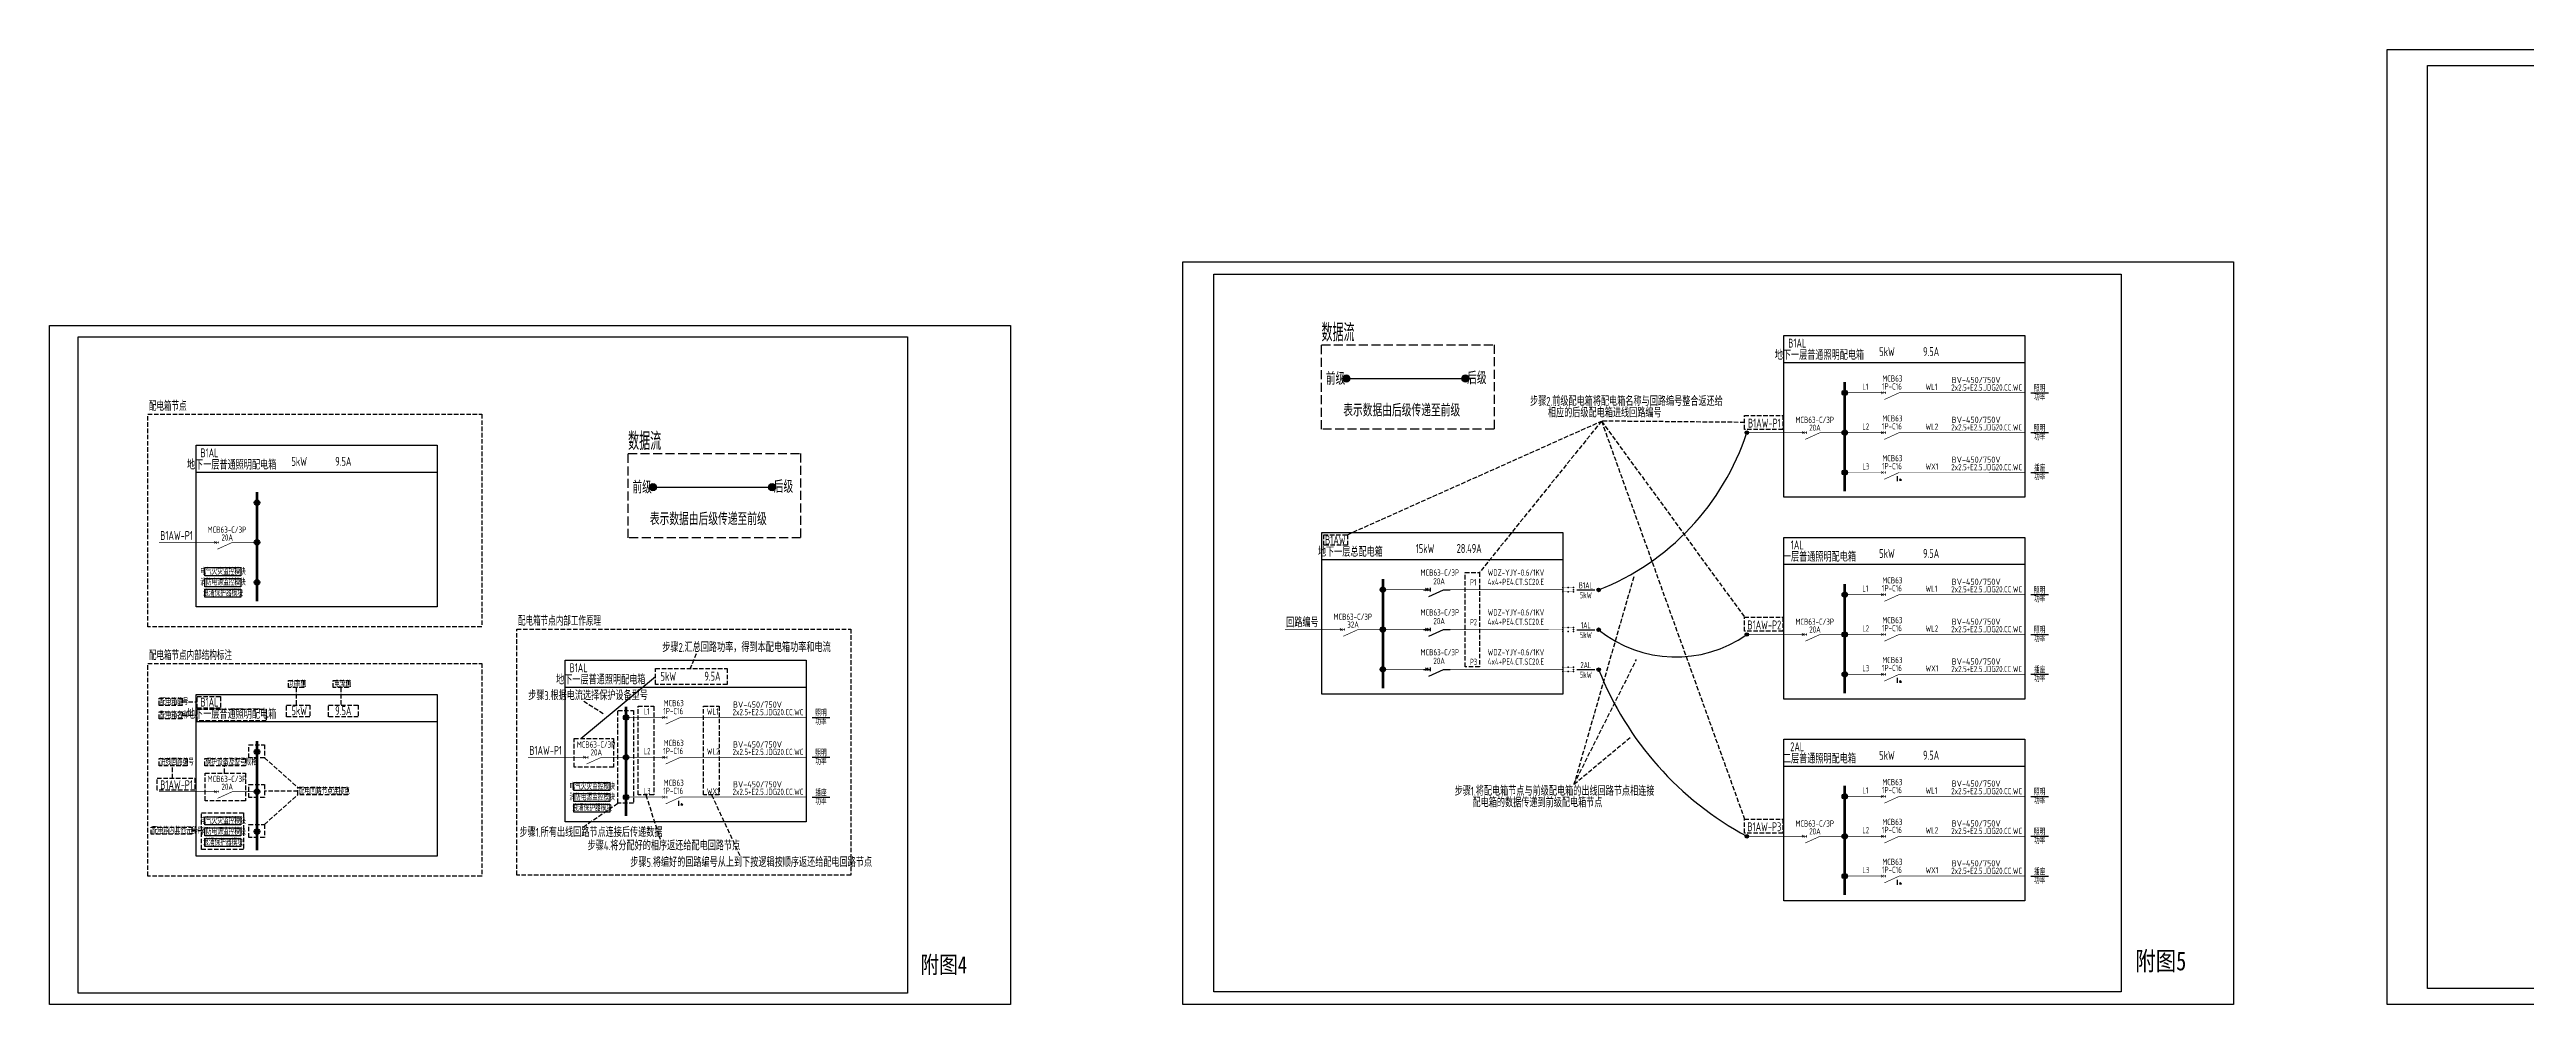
# Model space of a CAD drawing. Header units: millimetres. Extents: x -84100 to 597295, y 0 to 572785.
# Drawn here: x 168563 to 307318, y 340839 to 394299 of the extents above; entities that cross this region are included whole.
import ezdxf
from ezdxf.enums import TextEntityAlignment as Align

# ---------------------------------------------------------------- set-up
doc = ezdxf.new("R2010")
doc.units = ezdxf.units.MM
doc.header["$LTSCALE"] = 1000
for name, pattern in [('__DASH', [0.35, 0.25, -0.1]), ('CENTER2', [1.125, 0.75, -0.125, 0.125, -0.125]), ('DASH', [0.35, 0.25, -0.1])]:
    doc.linetypes.add(name, pattern=pattern)
doc.layers.add('D-定位', color=4, linetype='Continuous', plot=False)
for name, color, linetype in [('D-数据流', 2, 'Continuous'), ('D-标注', 1, 'Continuous'), ('LITE_照明布线_E', 6, 'Continuous'), ('POWR_电力大设备_E', 3, 'Continuous'), ('SIG_TEXT', 7, 'Continuous'), ('SYS_元件_E', 3, 'Continuous'), ('SYS_系统标注_E', 7, 'Continuous'), ('SYS_说明_E', 7, 'Continuous'), ('TEL_TEXT', 7, 'Continuous'), ('WIRE-系统', 4, 'Continuous')]:
    doc.layers.add(name, color=color, linetype=linetype)
doc.styles.add('_TEL_DIM', font='TSSDENG', dxfattribs={"width": 0.6, "height": 3.5, "bigfont": 'TSSDCHN'})
doc.styles.add('DIM_FONT', font='', dxfattribs={"width": 0.8})
doc.styles.add('ICDA-STYLE1', font='TSSDENG.shx', dxfattribs={"width": 0.7, "bigfont": 'TSSDCHN.shx'})
doc.styles.add('ICDA-STYLE1_T3', font='TSSDENG', dxfattribs={"width": 0.6, "bigfont": 'TSSDCHN'})
doc.styles.add('ICDA-STYLE2', font='simhei.ttf', dxfattribs={"width": 0.8})
doc.styles.get("Standard").update_dxf_attribs({"font": 'tssdeng.shx', "bigfont": 'tssdchn.shx'})
doc.styles.add('TG_LINETYPE', font='TSSDENG', dxfattribs={"width": 0.7, "height": 3.5, "bigfont": 'TSSDCHN'})
doc.styles.get('DIM_FONT').set_extended_font_data('SimSun')
doc.linetypes.add('TG_《', pattern='A,1,-0.3,["《",TG_LINETYPE,S=0.1,R=0,X=-0.23,Y=-0.15],0', length=1.3)

# ---------------------------------------------------------------- blocks, each defined once
blk = doc.blocks.new('sdrgtfhsdrfghe')
at = {"layer": 'D-定位'}
for points in [[(0, 0), (84100, 0), (84100, -59400), (0, -59400)], [(75100, -58400), (2500, -58400), (2500, -1000), (75100, -1000)]]:
    blk.add_lwpolyline(points, close=True, dxfattribs=at)
blk = doc.blocks.new('$equip$00001178')
blk.add_circle((0, 0), 0.5)
for points in [[(-0.43, 0.25), (0.43, 0.25), (-0.5, 0), (0.5, 0)], [(-0.43, -0.25), (0.43, -0.25), (-0.5, 0), (0.5, 0)], [(-0.25, 0.43), (0.25, 0.43), (-0.43, 0.25), (0.43, 0.25)], [(0, 0.5), (0, 0.5), (-0.25, 0.43), (0.25, 0.43)], [(-0.25, -0.43), (0.25, -0.43), (-0.43, -0.25), (0.43, -0.25)], [(0, -0.5), (0, -0.5), (-0.25, -0.43), (0.25, -0.43)]]:
    blk.add_solid(points)
at = {"flags": 9}
blk.add_attdef('A', (0, 0), '', height=0.00002, dxfattribs=at)
blk = doc.blocks.new('REGERG3')
at = {"const_width": 35}
for points in [[(895, -5081), (1272, -5081)], [(1013, -5152), (1155, -5010)], [(1155, -5152), (1013, -5010)], [(2402, -5081), (2025, -5081), (1197, -5457)], [(1272, -5152), (1272, -5010)]]:
    blk.add_lwpolyline(points, dxfattribs=at)
at = {"layer": 'LITE_照明布线_E', "color": 0, "linetype": 'ByBlock'}
for points, const_width in [([(3412, -2251), (3412, -8373)], 150), ([(2352, -5081), (3412, -5081)], 35)]:
    blk.add_lwpolyline(points, dxfattribs=dict(at, const_width=const_width))
at = {"layer": 'LITE_照明布线_E', "color": 7, "linetype": 'ByBlock', "const_width": 35}
blk.add_lwpolyline([(-2076, -5081), (1030, -5081)], dxfattribs=at)
at = {"layer": 'SYS_系统标注_E'}
for points in [[(0, 356), (13499, 356), (13499, -8695), (0, -8695)], [(489, -6492), (2499, -6492), (2499, -6945), (489, -6945)], [(489, -7108), (2499, -7108), (2499, -7561), (489, -7561)], [(489, -7702), (2499, -7702), (2499, -8155), (489, -8155)]]:
    blk.add_lwpolyline(points, close=True, dxfattribs=at)
blk.add_lwpolyline([(0, -1153), (13499, -1153)], dxfattribs=at)
at = {"layer": 'D-数据流', "linetype": 'TG_《', "xscale": 300, "yscale": 300, "zscale": 300}
for p in [(3411, -2850), (3411, -5081), (3411, -7312)]:
    blk.add_blockref('$equip$00001178', p, dxfattribs=at)
at = {"layer": 'SIG_TEXT', "color": 0, "style": 'ICDA-STYLE1', "width": 0.7}
for s, p in [('MCB63-C/3P', (1729, -4540)), ('电气火灾监控模块', (1510, -6888)), ('消防电源监控模块', (1510, -7487)), ('浪涌保护器模块', (1510, -8090))]:
    blk.add_text(s, height=350, dxfattribs=at).set_placement(p, align=Align.CENTER)
at = {"layer": 'SYS_系统标注_E', "style": 'ICDA-STYLE1', "width": 0.7}
for s, p in [('B1AL', (750, -316)), ('地下一层普通照明配电箱', (1991, -997)), ('5kW', (5776, -797)), ('9.5A', (8247, -791)), ('B1AW-P1', (-1095, -4943))]:
    blk.add_text(s, height=500, dxfattribs=at).set_placement(p, align=Align.CENTER)
at = {"layer": 'SYS_系统标注_E', "color": 0, "style": 'ICDA-STYLE1', "width": 0.7}
blk.add_text('20A', height=350, dxfattribs=at).set_placement((1742, -4978), align=Align.CENTER)
at = {"layer": 'TEL_TEXT', "style": 'DIM_FONT', "flags": 1}
blk.add_attdef('S', text='', height=0.01, rotation=90, dxfattribs=at).set_placement((895, -5081), align=Align.MIDDLE_CENTER)
blk = doc.blocks.new('RFGERGE3')
at = {"const_width": 35}
for points in [[(1914, 0), (2290, 0)], [(2031, -71), (2173, 71)], [(2173, -71), (2031, 71)], [(3420, 0), (3043, 0), (2215, -377)], [(2290, -71), (2290, 71)], [(1914, -2231), (2290, -2231)], [(2031, -2302), (2173, -2160)], [(2173, -2302), (2031, -2160)], [(3420, -2231), (3043, -2231), (2215, -2608)], [(2290, -2302), (2290, -2160)], [(1914, -4462), (2290, -4462)], [(2031, -4533), (2173, -4391)], [(2173, -4533), (2031, -4391)], [(3420, -4462), (3043, -4462), (2215, -4839)], [(2290, -4533), (2290, -4391)]]:
    blk.add_lwpolyline(points, dxfattribs=at)
at = {"layer": 'SYS_系统标注_E', "color": 0}
for p, q in [((10415, 3), (11415, 3)), ((10415, -2228), (11415, -2228)), ((10415, -4460), (11415, -4460))]:
    blk.add_line(p, q, dxfattribs=at)
at = {"layer": 'SYS_系统标注_E', "color": 7, "linetype": 'ByBlock'}
for p, q in [((2908, -4684), (2963, -4684)), ((2908, -4908), (2963, -4908)), ((2936, -4684), (2936, -4908)), ((3111, -4810), (3057, -4896)), ((3057, -4896), (3169, -4896)), ((3169, -4896), (3111, -4810))]:
    blk.add_line(p, q, dxfattribs=at)
at = {"layer": 'SYS_系统标注_E', "color": 7, "linetype": 'ByBlock', "const_width": 35}
for points in [[(0, 0), (1914, 0)], [(3111, 0), (10061, 3)], [(0, -2231), (1914, -2231)], [(3111, -2231), (10061, -2228)], [(0, -4462), (1914, -4462)], [(3111, -4462), (10061, -4460)]]:
    blk.add_lwpolyline(points, dxfattribs=at)
at = {"layer": 'SIG_TEXT', "color": 0, "style": '_TEL_DIM', "width": 0.65}
for s, p in [('L1', (991, 168)), ('L2', (991, -2063)), ('L3', (991, -4294))]:
    blk.add_text(s, height=350, dxfattribs=at).set_placement(p)
at = {"layer": 'SYS_系统标注_E', "style": 'ICDA-STYLE1', "width": 0.7}
for s, p in [('1P-C16', (2639, 181)), ('MCB63', (2665, 628)), ('MCB63', (2665, -1603)), ('1P-C16', (2639, -2050)), ('1P-C16', (2639, -4281)), ('MCB63', (2665, -3834))]:
    blk.add_text(s, height=350, dxfattribs=at).set_placement(p, align=Align.CENTER)
at = {"layer": 'SYS_系统标注_E', "linetype": 'CENTER2', "style": 'ICDA-STYLE1', "width": 0.7}
for s, p in [('WL1', (4522, 159)), ('WL2', (4522, -2072)), ('WX1', (4522, -4303))]:
    blk.add_text(s, height=350, dxfattribs=at).set_placement(p)
at = {"layer": 'SYS_系统标注_E', "color": 0, "style": 'ICDA-STYLE1', "width": 0.7}
for p in [(5962, 124), (5962, -2107), (5962, -4338)]:
    blk.add_text('2x2.5+E2.5.JDG20.CC.WC', height=350, dxfattribs=at).set_placement(p)
at = {"layer": 'SYS_系统标注_E', "color": 0, "style": 'ICDA-STYLE1', "width": 0.914123}
for p, p2 in [((5988, 544), (8733, 544)), ((5988, -1687), (8733, -1687)), ((5988, -3918), (8733, -3918))]:
    blk.add_text('BV-450/750V', height=350, dxfattribs=at).set_placement(p, p2, align=Align.FIT)
at = {"layer": 'SYS_系统标注_E', "color": 0, "style": 'ICDA-STYLE1', "width": 0.7}
for s, p in [('照明', (10915, 63)), ('功率', (10915, -423)), ('功率', (10915, -2654)), ('照明', (10915, -2168)), ('插座', (10915, -4399)), ('功率', (10915, -4885))]:
    blk.add_text(s, height=350, dxfattribs=at).set_placement(p, align=Align.CENTER)
at = {"layer": 'TEL_TEXT', "style": 'DIM_FONT', "flags": 1}
for p in [(1914, 0), (1914, -2231), (1914, -4462)]:
    blk.add_attdef('S', text='', height=0.01, rotation=90, dxfattribs=at).set_placement(p, align=Align.MIDDLE_CENTER)
blk = doc.blocks.new('$equip_U$00000398(ch)')
at = {"const_width": 0.0286}
blk.add_lwpolyline([(-0.6, 0.48), (0.6, 0.48), (0.6, 0), (-0.6, 0)], close=True, dxfattribs=at)
blk.add_lwpolyline([(-0.6, 0.48), (0.6, 0.48), (0.6, 0), (-0.6, 0), (-0.6, 0.48)], dxfattribs=at)
for p in [(-0.6, 0.48), (-0.6, 0.24), (-0.6, 0), (0, 0.48), (0, 0), (0.6, 0.48), (0.6, 0.24), (0.6, 0)]:
    blk.add_point(p)
at = {"color": 7, "style": '_TEL_DIM', "flags": 1}
blk.add_attdef('A', text='', height=0.00002, dxfattribs=at).set_placement((0, 0), align=Align.MIDDLE_CENTER)
blk = doc.blocks.new('*U54')
at = {"layer": 'SYS_说明_E', "style": 'ICDA-STYLE1', "width": 0.7}
blk.add_text('20A', height=350, dxfattribs=at).set_placement((558, 111))
blk = doc.blocks.new('$element$00000823')
for p, q in [((0, 0), (0, -0.25)), ((-0.25, -0.2), (0, -0.75)), ((0.067, -0.25), (-0.067, -0.25)), ((-0.047, -0.177), (0.047, -0.083)), ((0.047, -0.177), (-0.047, -0.083)), ((0, -0.75), (0, -1))]:
    blk.add_line(p, q)
at = {"const_width": 0.0233}
for points in [[(0, 0), (0, -0.25)], [(0, -1), (0, -0.75), (-0.25, -0.2)], [(-0.067, -0.25), (0.067, -0.25)], [(-0.047, -0.083), (0.047, -0.177)], [(-0.047, -0.177), (0.047, -0.083)]]:
    blk.add_lwpolyline(points, dxfattribs=at)
at = {"color": 7, "style": '_TEL_DIM', "flags": 1}
blk.add_attdef('S', text='', height=0.00000667, dxfattribs=at).set_placement((0, 0), align=Align.MIDDLE_CENTER)
blk = doc.blocks.new('ERGEH34')
at = {"layer": 'D-数据流', "linetype": 'TG_《'}
blk.add_lwpolyline([(697, 1422), (4032, 1422)], dxfattribs=at)
at = {"layer": 'D-标注', "linetype": 'DASH'}
blk.add_lwpolyline([(0, 2364), (4833, 2364), (4833, 0), (0, 0)], close=True, dxfattribs=at)
at = {"layer": 'D-数据流', "linetype": 'TG_《', "xscale": 200, "yscale": 200, "zscale": 200}
for p in [(697, 1422), (4032, 1422)]:
    blk.add_blockref('$equip$00001178', p, dxfattribs=at)
at = {"layer": 'D-标注', "linetype": 'DASH', "style": '_TEL_DIM', "width": 0.65}
blk.add_text('数据流', height=500, dxfattribs=at).set_placement((0, 2457))
at = {"layer": 'SIG_TEXT', "style": '_TEL_DIM', "width": 0.65}
for s, p in [('前级', (394, 1243)), ('后级', (4351, 1260)), ('表示数据由后级传递至前级', (2247, 356))]:
    blk.add_text(s, height=350, dxfattribs=at).set_placement(p, align=Align.CENTER)

msp = doc.modelspace()

# ---------------------------------------------------------------- linework, layer by layer
at = {"color": 0}
for p, q in [((254124.1, 364048.1), (255124.1, 364048.1)), ((254124.1, 361817.1), (255124.1, 361817.1)), ((254124.2, 359586.1), (255124.2, 359586.1))]:
    msp.add_line(p, q, dxfattribs=at)
at = {"const_width": 35}
for points in [[(266614.4, 372851), (266991, 372851)], [(266731.7, 372780), (266873.7, 372922)], [(266873.7, 372780), (266731.7, 372922)], [(268120.6, 372851), (267744.1, 372851), (266915.7, 372474.4)], [(266991, 372780), (266991, 372922)], [(240737.7, 361828.2), (241114.3, 361828.2)], [(240855, 361757.2), (240997, 361899.2)], [(240997, 361757.2), (240855, 361899.2)], [(242243.9, 361828.2), (241867.4, 361828.2), (241039, 361451.7)], [(241114.3, 361757.2), (241114.3, 361899.2)], [(266614.4, 361551.8), (266991, 361551.8)], [(266731.7, 361480.8), (266873.7, 361622.8)], [(266873.7, 361480.8), (266731.7, 361622.8)], [(268120.6, 361551.8), (267744.1, 361551.8), (266915.7, 361175.3)], [(266991, 361480.8), (266991, 361622.8)], [(266614.4, 350252.6), (266991, 350252.6)], [(266731.7, 350181.6), (266873.7, 350323.6)], [(266873.7, 350181.6), (266731.7, 350323.6)], [(268120.6, 350252.6), (267744.1, 350252.6), (266915.7, 349876.1)], [(266991, 350181.6), (266991, 350323.6)]]:
    msp.add_lwpolyline(points, dxfattribs=at)
at = {"layer": 'D-数据流', "linetype": '__DASH'}
for points in [[(241270, 367138.4), (255502.3, 373498.5), (248666.1, 365022.7)], [(263513.4, 373424), (255502.3, 373498.5), (263513.4, 362518.5)], [(255502.3, 373498.5), (263513.4, 351219.3)], [(257306.8, 364780), (253959.7, 353166.5), (257463.2, 360151.5)], [(204784.2, 360471.8), (204445.3, 359648.4)], [(198485.9, 357820.1), (199623.9, 357100.1)], [(253959.7, 353166.5), (257101.9, 355775.6)], [(201971.9, 352566.9), (202766, 350083.7)], [(205643.9, 352573), (207260.9, 349121.5)], [(198455, 350772.9), (200403, 352110.4)]]:
    msp.add_lwpolyline(points, dxfattribs=at)
at = {"layer": 'D-数据流', "linetype": 'TG_《'}
for points in [[(255342.6, 364046, 0.22329673), (263643.1, 372851, -0.22935674)], [(255342.6, 361815, 0.3344155), (263643.1, 361551.8, 0.26330069)], [(255342.6, 359584, 0.17659856), (263643.1, 350252.6, 3.34245054)]]:
    msp.add_lwpolyline(points, format="xyb", dxfattribs=at)
msp.add_lwpolyline([(198322.9, 355725.4), (202506.3, 359202.5)], dxfattribs=at)
at = {"layer": 'D-标注', "linetype": 'DASH'}
for points in [[(174065.7, 373888.3), (192775.2, 373888.3), (192775.2, 361980.1), (174065.7, 361980.1)], [(263513.4, 373817.7), (265661.3, 373817.7), (265661.3, 373030.3), (263513.4, 373030.3)], [(239938.8, 367138.4), (241270, 367138.4), (241270, 366545.6), (239938.8, 366545.6)], [(247857.7, 365022.7), (248666.1, 365022.7), (248666.1, 359737.4), (247857.7, 359737.4)], [(263513.4, 362518.5), (265661.3, 362518.5), (265661.3, 361731.1), (263513.4, 361731.1)], [(194742.6, 361858.1), (213452.1, 361858.1), (213452.1, 348082.3), (194742.6, 348082.3)], [(174065.7, 359932.4), (192775.2, 359932.4), (192775.2, 348024.2), (174065.7, 348024.2)], [(202506.3, 359648.4), (206522.2, 359648.4), (206522.2, 358756.5), (202506.3, 358756.5)], [(176832.3, 358074.1), (178132.1, 358074.1), (178132.1, 357426.3), (176832.3, 357426.3)], [(181940.8, 358978.1), (182799.4, 358978.1), (182799.4, 358575.8), (181940.8, 358575.8)], [(184457.4, 358978.1), (185316, 358978.1), (185316, 358575.8), (184457.4, 358575.8)], [(174696.7, 357981.6), (175996.4, 357981.6), (175996.4, 357579.3), (174696.7, 357579.3)], [(174696.7, 357227.7), (175996.4, 357227.7), (175996.4, 356825.3), (174696.7, 356825.3)], [(176832.3, 357365.9), (180703, 357365.9), (180703, 356718.1), (176832.3, 356718.1)], [(181842.1, 357596.3), (183141.8, 357596.3), (183141.8, 356948.5), (181842.1, 356948.5)], [(184199.7, 357596.3), (185860.9, 357596.3), (185860.9, 356948.5), (184199.7, 356948.5)], [(200403, 357304.2), (201282.7, 357304.2), (201282.7, 352110.4), (200403, 352110.4)], [(201532.1, 357529.3), (202411.7, 357529.3), (202411.7, 352566.9), (201532.1, 352566.9)], [(205204.1, 357529.3), (206083.7, 357529.3), (206083.7, 352573), (205204.1, 352573)], [(179725.9, 355378.5), (180605.5, 355378.5), (180605.5, 354646.7), (179725.9, 354646.7)], [(197949.8, 355725.4), (200160.2, 355725.4), (200160.2, 354122.7), (197949.8, 354122.7)], [(174696.7, 354601.4), (176265.4, 354601.4), (176265.4, 354199.1), (174696.7, 354199.1)], [(177264.9, 354601.4), (179541.1, 354601.4), (179541.1, 354199.1), (177264.9, 354199.1)], [(174592.4, 353500.7), (176704.8, 353500.7), (176704.8, 352839.6), (174592.4, 352839.6)], [(177280.6, 353790.8), (179534.3, 353790.8), (179534.3, 352246.1), (177280.6, 352246.1)], [(179726, 353147.5), (180605.6, 353147.5), (180605.6, 352415.7), (179726, 352415.7)], [(182471.7, 352982.7), (185282, 352982.7), (185282, 352580.4), (182471.7, 352580.4)], [(177082.9, 351571.4), (179427.2, 351571.4), (179427.2, 349519), (177082.9, 349519)], [(263513.4, 351219.3), (265661.3, 351219.3), (265661.3, 350432), (263513.4, 350432)], [(174250, 350772.8), (176526.2, 350772.8), (176526.2, 350370.5), (174250, 350370.5)], [(179725.9, 350916.5), (180605.6, 350916.5), (180605.6, 350184.7), (179725.9, 350184.7)]]:
    msp.add_lwpolyline(points, close=True, dxfattribs=at)
for points in [[(182370.1, 358575.8), (182370.1, 357596.3)], [(184886.7, 358575.8), (184886.7, 357596.3)], [(175996.4, 357780.4), (176832.3, 357780.4)], [(175996.4, 357026.5), (176832.3, 357026.5)], [(175449.5, 353500.7), (175449.5, 354199.1)], [(178372.6, 353790.8), (178372.6, 354199.1)], [(180605.5, 354646.7), (182471.7, 352982.7)], [(182471.7, 352781.6), (180605.6, 352781.6)], [(180605.6, 350916.5), (182471.7, 352580.4)], [(176526.2, 350571.7), (177082.9, 350571.7)]]:
    msp.add_lwpolyline(points, dxfattribs=at)
at = {"layer": 'LITE_照明布线_E', "color": 0, "linetype": 'ByBlock'}
for points, const_width in [([(269130.8, 375680.3), (269130.6, 369558.4)], 150), ([(268071.3, 372851), (269130.8, 372851)], 35), ([(243254.1, 364657.5), (243253.9, 358535.7)], 150), ([(269130.8, 364381.1), (269130.6, 358259.2)], 150), ([(242194.6, 361828.2), (243254.1, 361828.2)], 35), ([(268071.3, 361551.8), (269130.8, 361551.8)], 35), ([(269130.8, 353081.9), (269130.6, 346960)], 150), ([(268071.3, 350252.6), (269130.8, 350252.6)], 35)]:
    msp.add_lwpolyline(points, dxfattribs=dict(at, const_width=const_width))
at = {"layer": 'LITE_照明布线_E', "color": 7, "linetype": 'ByBlock', "const_width": 35}
for points in [[(263643.1, 372851), (266748.7, 372851)], [(237766.4, 361828.2), (240872, 361828.2)], [(263643.1, 361551.8), (266748.7, 361551.8)], [(263643.1, 350252.6), (266748.7, 350252.6)]]:
    msp.add_lwpolyline(points, dxfattribs=at)
at = {"layer": 'SYS_系统标注_E'}
for points in [[(265719, 378287.6), (279218.5, 378287.6), (279218.5, 369236.1), (265719, 369236.1)], [(239842.3, 367264.8), (253341.8, 367264.8), (253341.8, 358213.3), (239842.3, 358213.3)], [(265719, 366988.4), (279218.5, 366988.4), (279218.5, 357936.9), (265719, 357936.9)], [(265719, 355689.2), (279218.5, 355689.2), (279218.5, 346637.7), (265719, 346637.7)]]:
    msp.add_lwpolyline(points, close=True, dxfattribs=at)
for points in [[(265719, 376778.3), (279218.5, 376778.3)], [(239842.3, 365755.5), (253341.8, 365755.5)], [(265719, 365479.1), (279218.5, 365479.1)], [(265719, 354179.9), (279218.5, 354179.9)]]:
    msp.add_lwpolyline(points, dxfattribs=at)
at = {"layer": 'WIRE-系统', "color": 7, "const_width": 35}
for points in [[(243254.1, 364059.3), (245527.7, 364059.3)], [(247026.6, 364059.2), (253341.8, 364060.3)], [(243254.1, 361828.2), (245527.7, 361828.2)], [(247026.6, 361828.2), (253341.8, 361829.3)], [(243254.2, 359597.2), (245527.7, 359597.2)], [(247026.7, 359597.1), (253341.8, 359598.2)]]:
    msp.add_lwpolyline(points, dxfattribs=at)

# ---------------------------------------------------------------- block references
at = {"layer": 'D-定位'}
for p, xscale, yscale, zscale in [((299523.2, 394299), 0.9, 0.9, 0.9), ((232040.9, 382419), 0.7, 0.7, 0.7), ((168563.4, 378855), 0.6400000000000001, 0.6400000000000001, 0.6400000000000001)]:
    msp.add_blockref('sdrgtfhsdrfghe', p, dxfattribs=dict(at, xscale=xscale, yscale=yscale, zscale=zscale))
at = {"layer": 'D-数据流', "linetype": 'TG_《'}
for p, xscale, yscale, zscale in [((269130.5, 375082), 300, 300, 300), ((263643.1, 372851), 200, 200, 200), ((269130.5, 372851), 300, 300, 300), ((269130.5, 370620), 300, 300, 300), ((243253.8, 364059.3), 300, 300, 300), ((255342.6, 364046), 200, 200, 200), ((269130.5, 363782.8), 300, 300, 300), ((243253.8, 361828.2), 300, 300, 300), ((255342.6, 361815), 200, 200, 200), ((263643.1, 361551.8), 200, 200, 200), ((269130.5, 361551.8), 300, 300, 300), ((243253.8, 359597.2), 300, 300, 300), ((255342.6, 359584), 200, 200, 200), ((269130.5, 359320.8), 300, 300, 300), ((269130.5, 352483.7), 300, 300, 300), ((263643.1, 350252.6), 200, 200, 200), ((269130.5, 350252.6), 300, 300, 300), ((269130.5, 348021.6), 300, 300, 300)]:
    msp.add_blockref('$equip$00001178', p, dxfattribs=dict(at, xscale=xscale, yscale=yscale, zscale=zscale))
at = {"layer": 'D-标注', "xscale": 2, "yscale": 2, "zscale": 2}
for p in [(239816.7, 373042.5), (200973.6, 366958.4)]:
    msp.add_blockref('ERGEH34', p, dxfattribs=at)
at = {"layer": 'POWR_电力大设备_E', "xscale": 500, "yscale": 500, "zscale": 500}
for p in [(253641.8, 363940.3), (253641.8, 361709.3), (253641.8, 359478.2)]:
    msp.add_blockref('$equip_U$00000398(ch)', p, dxfattribs=at)
at = {"layer": 'SYS_元件_E', "xscale": 1500, "yscale": 1500, "zscale": 1500, "rotation": 90}
for p in [(245527.7, 364059.3), (245527.7, 361828.2), (245527.7, 359597.2)]:
    msp.add_blockref('$element$00000823', p, dxfattribs=at)
at = {"layer": 'SYS_元件_E'}
for p in [(245527.7, 364248.8), (245527.7, 362017.8), (245527.7, 359786.8)]:
    msp.add_blockref('*U54', p, dxfattribs=at)
at = {"layer": 'SYS_系统标注_E'}
for name, p in [('RFGERGE3', (269130.8, 375082)), ('REGERG3', (176774, 371786.3)), ('RFGERGE3', (269130.8, 363782.8)), ('REGERG3', (197450.9, 359756.1)), ('REGERG3', (176774, 357830.4)), ('RFGERGE3', (200862.7, 356906.6)), ('RFGERGE3', (269130.8, 352483.7))]:
    msp.add_blockref(name, p, dxfattribs=at)

# ---------------------------------------------------------------- texts
at = {"layer": 'D-数据流', "linetype": 'TG_《', "style": 'ICDA-STYLE1_T3', "width": 0.7}
for s, p in [('步骤2.前级配电箱将配电箱名称与回路编号整合返还给', (251500.8, 374352.8)), ('相应的后级配电箱进线回路编号', (252499.6, 373709.1)), ('步骤2.汇总回路功率，得到本配电箱功率和电流', (202891.6, 360573.4)), ('步骤3.根据电流选择保护设备型号', (195375, 357879.3)), ('步骤1.将配电箱节点与前级配电箱的出线回路节点相连接', (247277.8, 352526.9)), ('配电箱的数据传递到前级配电箱节点', (248276.6, 351883.1)), ('步骤1.所有出线回路节点连接后传递数据', (194895.3, 350219)), ('步骤4.将分配好的相序返还给配电回路节点', (198707.5, 349471.5)), ('步骤5.将编好的回路编号从上到下按逻辑按顺序返还给配电回路节点', (201098.5, 348542.6))]:
    msp.add_text(s, height=500, dxfattribs=at).set_placement(p)
at = {"layer": 'D-标注', "linetype": 'DASH'}
for s, height, style, width, p in [('配电箱节点', 500, '_TEL_DIM', 0.65, (174132.2, 374077.1)), ('配电箱节点内部工作原理', 500, '_TEL_DIM', 0.65, (194809.1, 362046.9)), ('配电箱节点内部结构标注', 500, '_TEL_DIM', 0.65, (174132.2, 360121.2)), ('配电箱编号', 350, 'ICDA-STYLE1_T3', 0.7, (174748.9, 357607.5)), ('功率值', 350, 'ICDA-STYLE1_T3', 0.7, (181993, 358604)), ('电流值', 350, 'ICDA-STYLE1_T3', 0.7, (184509.6, 358604)), ('配电箱名称', 350, 'ICDA-STYLE1_T3', 0.7, (174748.9, 356853.5)), ('进线回路编号', 350, 'ICDA-STYLE1_T3', 0.7, (174748.9, 354227.3)), ('保护设备及型号规格', 350, 'ICDA-STYLE1_T3', 0.7, (177317.1, 354227.3)), ('配电回路节点连接点', 350, 'ICDA-STYLE1_T3', 0.7, (182523.8, 352608.6)), ('配电箱内其他元器件', 350, 'ICDA-STYLE1_T3', 0.7, (174302.2, 350398.7))]:
    msp.add_text(s, height=height, dxfattribs=dict(at, style=style, width=width)).set_placement(p)
at = {"layer": 'LITE_照明布线_E', "color": 3, "flags": 9}
for p in [(245526.6, 364059.2), (245526.6, 361828.2), (245526.7, 359597.1)]:
    msp.add_attdef('S', p, '断路器', height=0.01, rotation=90, dxfattribs=at)
at = {"layer": 'SIG_TEXT', "color": 0}
for s, style, width, p in [('MCB63-C/3P', 'ICDA-STYLE1', 0.7, (267448, 373391.8)), ('B1AL', '_TEL_DIM', 0.65, (254627.7, 364128.8)), ('5kW', '_TEL_DIM', 0.65, (254624.1, 363579.8)), ('MCB63-C/3P', 'ICDA-STYLE1', 0.7, (241571.3, 362369.1)), ('1AL', '_TEL_DIM', 0.65, (254627.7, 361897.7)), ('MCB63-C/3P', 'ICDA-STYLE1', 0.7, (267448, 362092.6)), ('5kW', '_TEL_DIM', 0.65, (254624.1, 361348.8)), ('5kW', '_TEL_DIM', 0.65, (254624.2, 359117.8)), ('2AL', '_TEL_DIM', 0.65, (254627.8, 359666.7)), ('MCB63-C/3P', 'ICDA-STYLE1', 0.7, (267448, 350793.5))]:
    msp.add_text(s, height=350, dxfattribs=dict(at, style=style, width=width)).set_placement(p, align=Align.CENTER)
at = {"layer": 'SIG_TEXT', "color": 0, "style": 'ICDA-STYLE1_T3', "width": 0.7}
for s, p in [('WDZ-YJY-0.6/1KV', (249126.3, 364843.3)), ('4x4+PE4.CT.SC20.E', (249126.3, 364320.6)), ('WDZ-YJY-0.6/1KV', (249126.3, 362612.2)), ('4x4+PE4.CT.SC20.E', (249126.3, 362089.6)), ('WDZ-YJY-0.6/1KV', (249126.3, 360381.2)), ('4x4+PE4.CT.SC20.E', (249126.3, 359858.5))]:
    msp.add_text(s, height=350, dxfattribs=at).set_placement(p)
at = {"layer": 'SIG_TEXT', "style": '_TEL_DIM', "width": 0.65}
for s, p in [('P1', (248136.4, 364303.8)), ('P2', (248136.4, 362072.8)), ('P3', (248136.4, 359841.8))]:
    msp.add_text(s, height=350, dxfattribs=at).set_placement(p)
at = {"layer": 'SYS_系统标注_E', "style": 'ICDA-STYLE1', "width": 0.7}
for s, p in [('地下一层普通照明配电箱', (267710.2, 376934.1)), ('B1AL', (266468.6, 377615.6)), ('5kW', (271495.1, 377134.8)), ('9.5A', (273965.9, 377140.2)), ('B1AW-P1', (264624.1, 373134.3)), ('B1AW', (240591.9, 366592.9)), ('地下一层总配电箱', (241435.1, 365911.3)), ('15kW', (245618.4, 366112)), ('28.49A', (248089.2, 366117.5)), ('1AL', (266468.6, 366316.4)), ('5kW', (271495.1, 365835.6)), ('9.5A', (273965.9, 365841)), ('一层普通照明配电箱', (267710.2, 365634.9)), ('回路编号', (238747.4, 361965.4)), ('B1AW-P2', (264624.1, 361835.1)), ('2AL', (266468.6, 355017.3)), ('二层普通照明配电箱', (267710.2, 354335.7)), ('5kW', (271495.1, 354536.4)), ('9.5A', (273965.9, 354541.9)), ('B1AW-P3', (264624.1, 350535.9))]:
    msp.add_text(s, height=500, dxfattribs=at).set_placement(p, align=Align.CENTER)
at = {"layer": 'SYS_系统标注_E', "color": 0, "style": 'ICDA-STYLE1', "width": 0.7}
for s, p in [('20A', (267461.2, 372953.2)), ('32A', (241584.5, 361930.5)), ('20A', (267461.2, 361654.1)), ('20A', (267461.2, 350354.9))]:
    msp.add_text(s, height=350, dxfattribs=at).set_placement(p, align=Align.CENTER)
at = {"layer": 'SYS_系统标注_E', "style": 'ICDA-STYLE2', "width": 0.8}
for s, height, p in [('附图4', 960, (217348.7, 342583.7)), ('附图5', 1050, (285399.8, 342747.3))]:
    msp.add_text(s, height=height, dxfattribs=at).set_placement(p)
at = {"layer": 'SYS_说明_E', "style": 'ICDA-STYLE1', "width": 0.7}
for p in [(246447.9, 364843.5), (246447.9, 362612.5), (246447.9, 360381.5)]:
    msp.add_text('MCB63-C/3P', height=350, dxfattribs=at).set_placement(p, align=Align.CENTER)
at = {"layer": 'TEL_TEXT', "style": 'DIM_FONT', "flags": 1}
for p in [(266614.4, 372851), (240737.7, 361828.2), (266614.4, 361551.8), (266614.4, 350252.6)]:
    msp.add_attdef('S', text='带隔离功能的断路器', height=0.01, rotation=90, dxfattribs=at).set_placement(p, align=Align.MIDDLE_CENTER)

doc.saveas('drawing.dxf')
